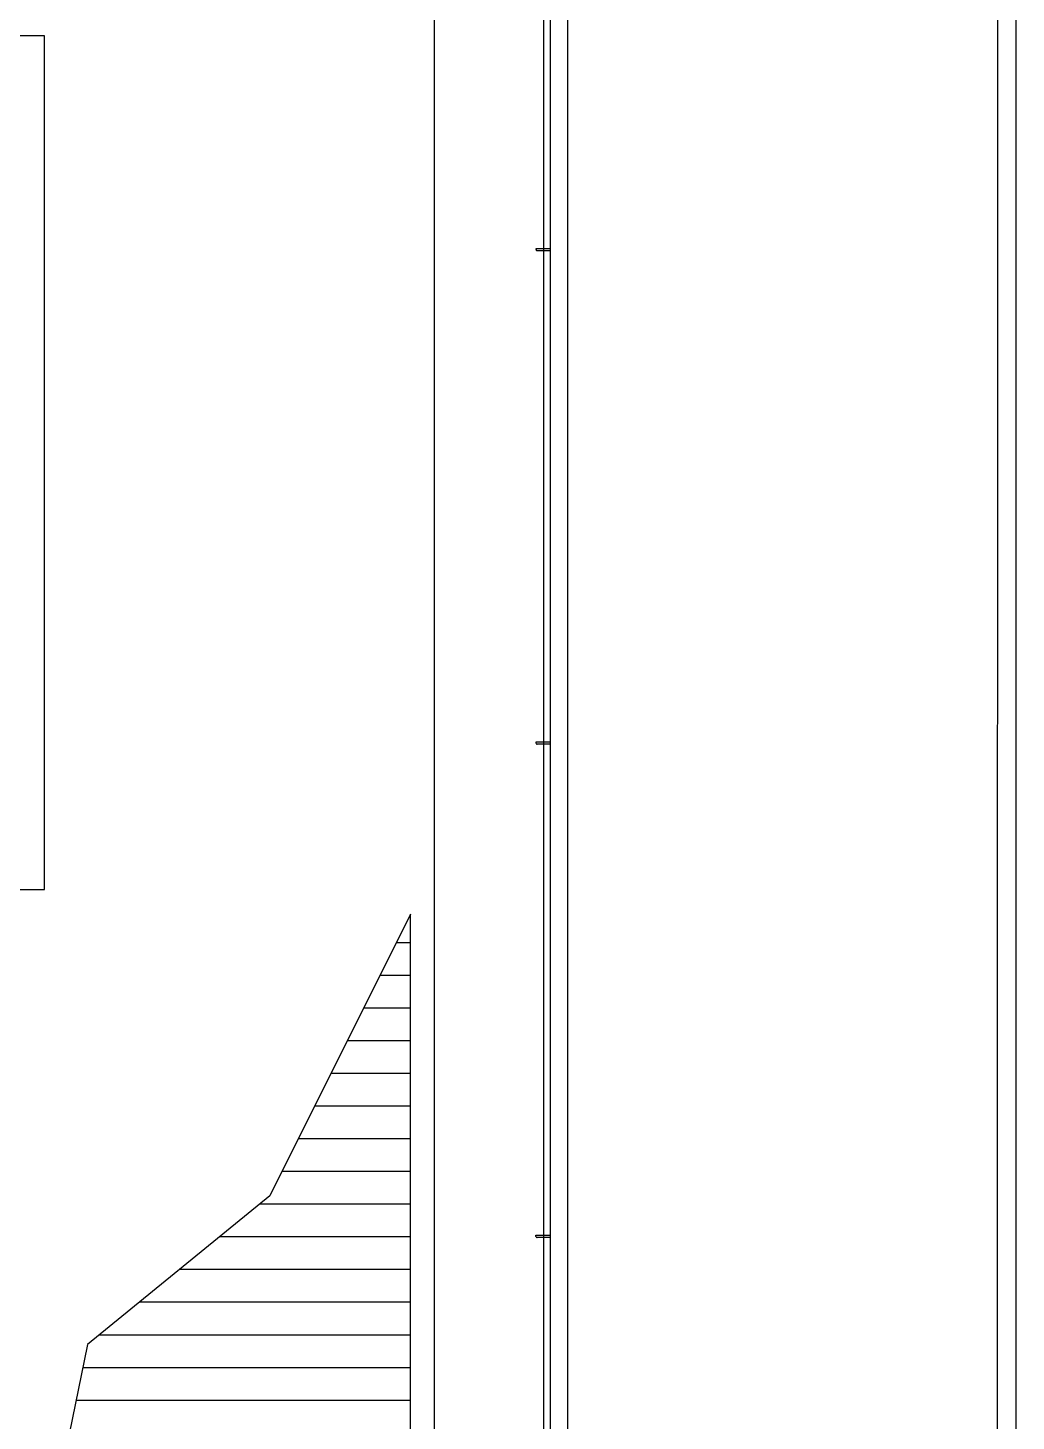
# Model space of a CAD drawing. Header units: metres. Extents: x 0 to 63075, y 0 to 44550.
# Drawn here: x 60997 to 61405, y 37265 to 37841 of the extents above; entities that cross this region are included whole.
import ezdxf

# ---------------------------------------------------------------- set-up
doc = ezdxf.new("R2010")
doc.units = ezdxf.units.M
doc.header["$LTSCALE"] = 75
for name, color, linetype in [('GSB', 7, 'Continuous'), ('ML6', 1, 'Continuous'), ('SL1', 8, 'Continuous')]:
    doc.layers.add(name, color=color, linetype=linetype)

# ---------------------------------------------------------------- blocks, each defined once
blk = doc.blocks.new('A$C6bae614f')
at = {"layer": 'SL1'}
h = blk.add_hatch(dxfattribs=at)
h.set_pattern_fill('_USER', color=256, scale=90, angle=-0.0019, style=0, pattern_type=0)
h.set_pattern_definition([(359.99813, (326091.565, -18363.04), (0.00294, 90), [])])
h.paths.add_polyline_path([(421403.5, 20876), (421403.6, 24370.1), (421016.8, 23594.6), (420515, 23185.8), (420389, 22570.8), (420531.6, 21958.5), (421068.7, 21459)])
for p, q in [((421469.5, 17752.7), (421470.6, 50902.7)), ((421770.6, 50902.7), (421769.5, 17752.7)), ((423019.5, 17752.7), (423020.6, 50902.7)), ((423070.6, 50902.6), (423069.5, 17752.6)), ((421788.7, 19768.7), (421789, 30371.3)), ((421836.9, 19744.6), (421837.3, 30371.3)), ((420396.8, 26787.7), (419046.8, 26787.8)), ((420396.7, 24437.7), (420396.8, 26787.7)), ((421749.3, 26202.8), (421788.9, 26202.8)), ((421749.3, 26199.6), (421749.3, 26202.8)), ((421788.9, 26196.4), (421752.5, 26196.4)), ((421749.3, 24844.5), (421788.8, 24844.5)), ((421749.3, 24841.3), (421749.3, 24844.5)), ((421788.8, 24838.1), (421752.4, 24838.1)), ((419214.6, 24437.8), (420396.7, 24437.7)), ((421749.2, 23483), (421749.2, 23486.1)), ((421749.2, 23486.1), (421788.8, 23486.1)), ((421788.8, 23479.8), (421752.4, 23479.8))]:
    blk.add_line(p, q, dxfattribs=at)
blk.add_lwpolyline([(421403.5, 20876), (421403.6, 24370.1), (421016.8, 23594.6), (420515, 23185.8), (420389, 22570.8), (420531.6, 21958.5), (421068.7, 21459)], close=True, dxfattribs=at)
for centre in [(421752.5, 26199.6), (421752.4, 24841.3), (421752.4, 23483)]:
    blk.add_arc(centre, 3.17, 179.9981, 269.9981, dxfattribs=at)
blk = doc.blocks.new('zw$15D4')
at = {"layer": 'ML6', "xscale": 0.2502808837766805, "yscale": 0.2502808837766805, "zscale": 0.2502808837766805}
blk.add_blockref('A$C6bae614f', (-85544.74, -3177.34), dxfattribs=at)

msp = doc.modelspace()

# ---------------------------------------------------------------- block references
at = {"layer": 'GSB', "xscale": 0.6000000000000068, "yscale": 0.6000000000000068, "zscale": 0.6000000000000068}
msp.add_blockref('zw$15D4', (49200, 35721.63), dxfattribs=at)

doc.saveas('drawing.dxf')
